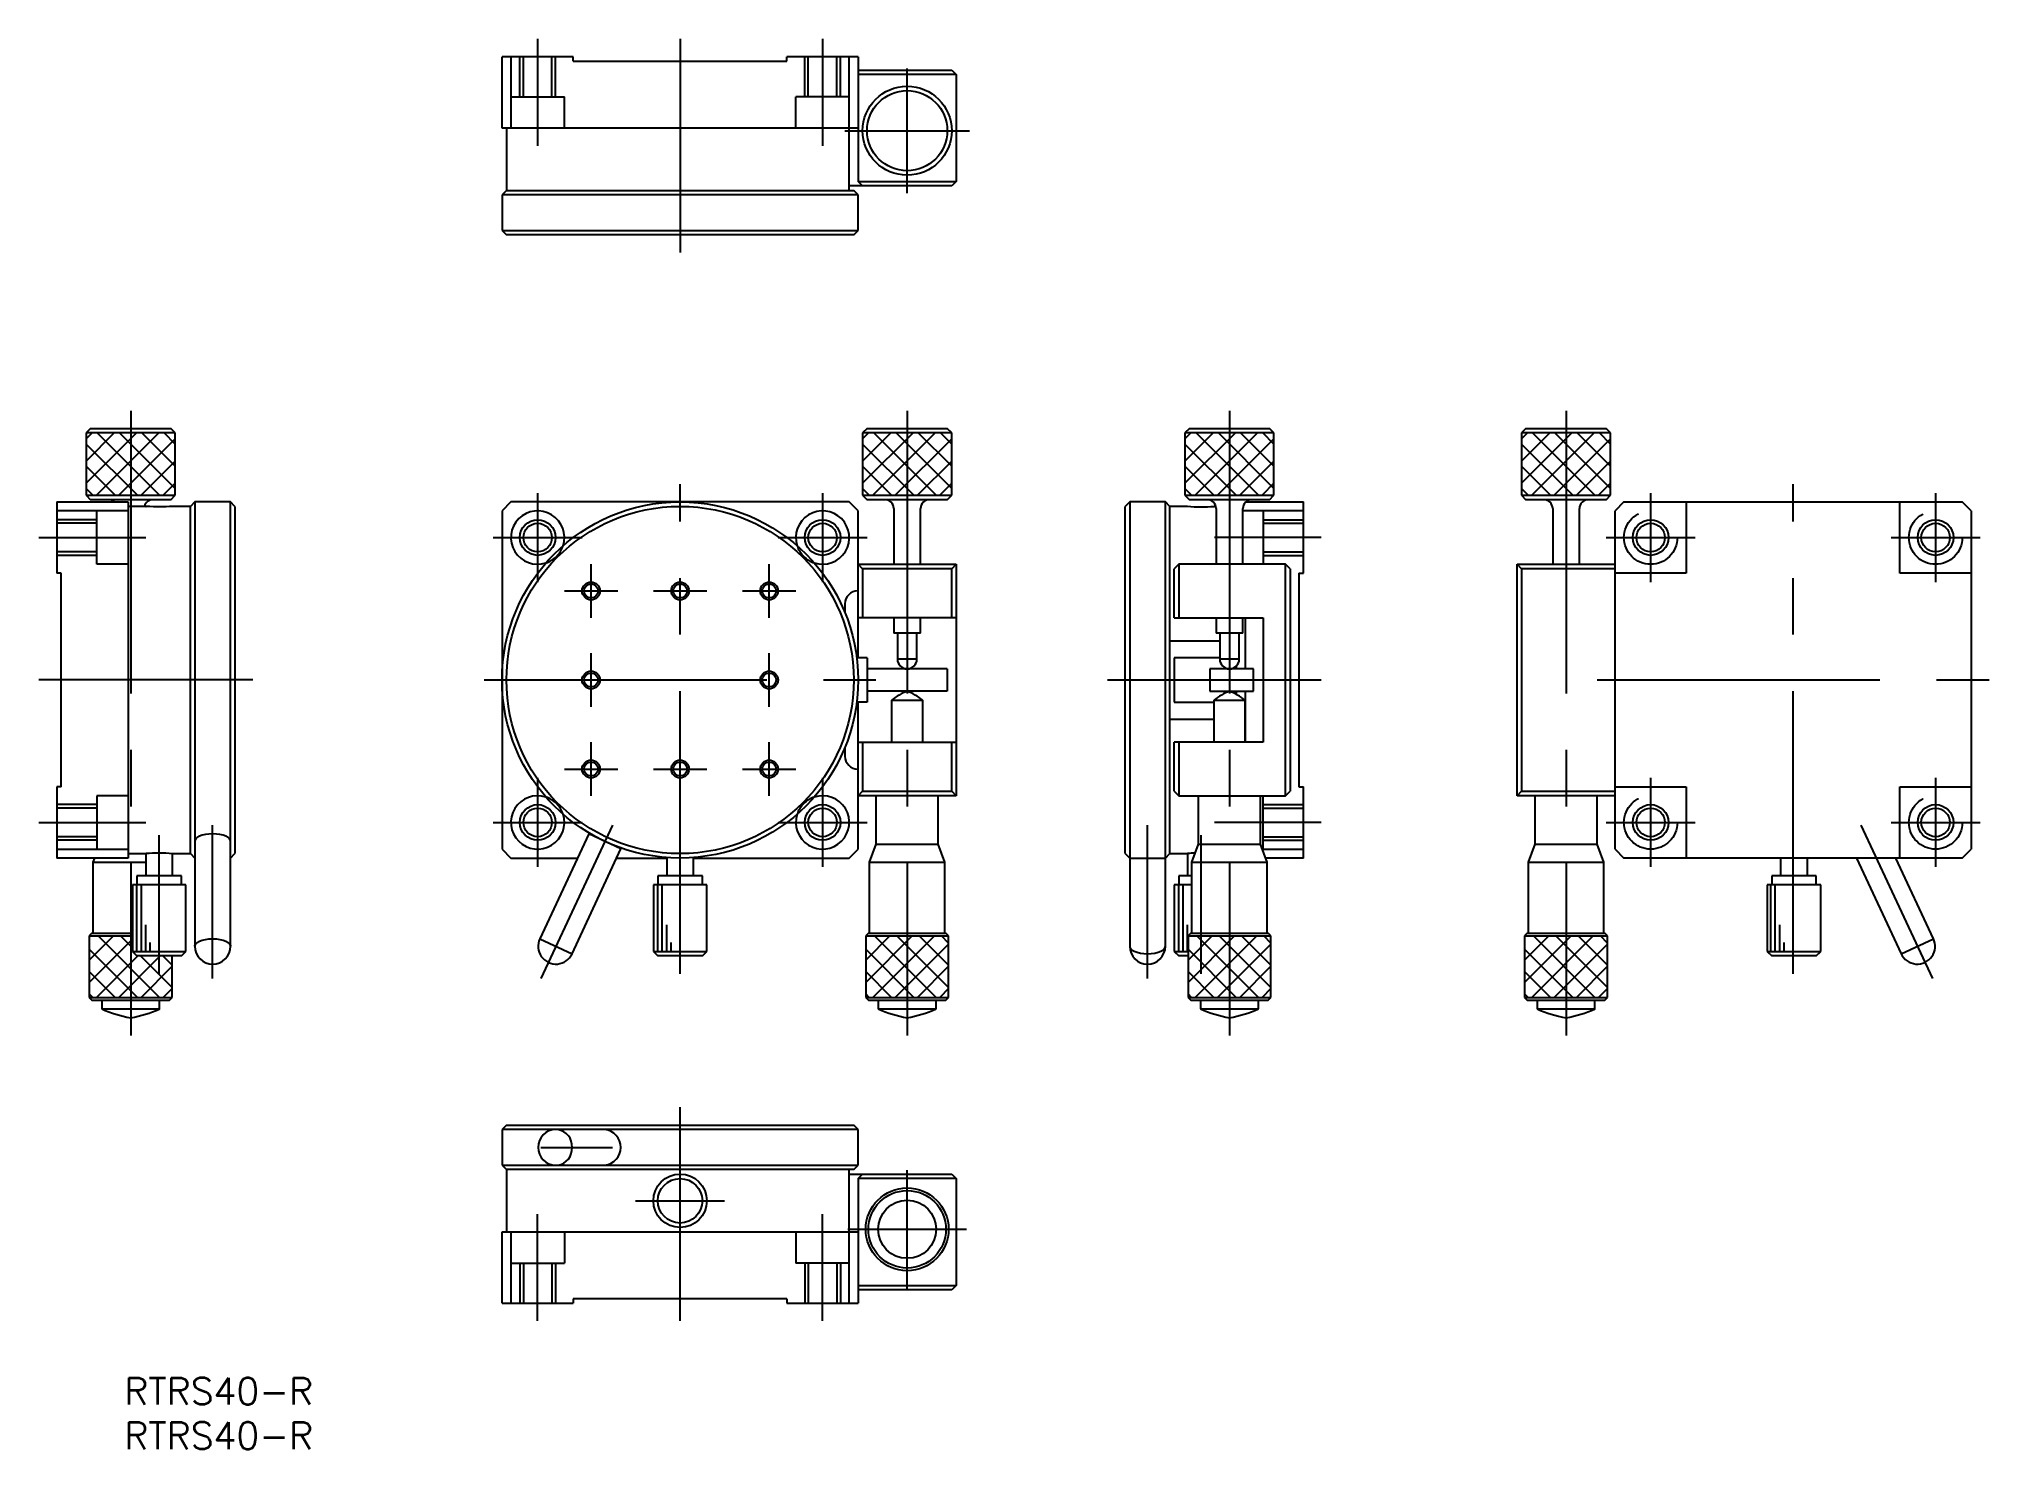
# Model space of a CAD drawing. Extents: x -72 to 147, y -86 to 72.
import ezdxf

# ---------------------------------------------------------------- set-up
doc = ezdxf.new("R2010")
doc.units = 0
doc.linetypes.add('CENTER', pattern=[50.8, 31.75, -6.35, 6.35, -6.35])
doc.linetypes.add('DASHED', pattern=[19.05, 12.7, -6.35])
doc.layers.get('0').update_dxf_attribs({"linetype": 'CONTINUOUS'})
doc.layers.add('CENTER', color=1, linetype='CENTER')
doc.styles.get("Standard").update_dxf_attribs({"font": 'txt.shx', "height": 3, "bigfont": 'bigfont.shx'})

msp = doc.modelspace()

# ---------------------------------------------------------------- linework, layer by layer
at = {"color": 7, "linetype": 'CONTINUOUS'}
for p, q in [((-20, 62), (-20, 70)), ((-12, 70), (-20, 70)), ((-19, 70), (-19, 62)), ((-12, 69.5), (-12, 70)), ((-12, 69.5), (12, 69.5)), ((20, 70), (12, 70)), ((12, 69.5), (12, 70)), ((19, 55), (19, 70)), ((20, 70), (20, 56)), ((20, 68.5), (30.5, 68.5)), ((31, 68), (20, 68)), ((30.5, 68.5), (31, 68)), ((31, 68), (31, 56)), ((20, 62), (-20, 62)), ((-19.5, 62), (-19.5, 55)), ((-19.5, 55), (-20, 54.5)), ((-19.5, 55), (19.5, 55)), ((30.5, 55.5), (19, 55.5)), ((20, 54.5), (19.5, 55)), ((20.5, 55.5), (20, 56)), ((20, 56), (31, 56)), ((31, 56), (30.5, 55.5)), ((20, 54.5), (-20, 54.5)), ((-20, 54.5), (-20, 50.5)), ((20, 50.5), (20, 54.5)), ((-20, 50.5), (20, 50.5)), ((-20, 50.5), (-19.5, 50)), ((19.5, 50), (20, 50.5)), ((19.5, 50), (-19.5, 50)), ((-66.2, 28.25), (-66.7, 27.75)), ((-66.04, 27.75), (-66.7, 27.09)), ((-63.54, 27.75), (-66.7, 24.59)), ((-61.04, 27.75), (-66.7, 22.09)), ((-56.7, 27.75), (-66.7, 27.75)), ((-66.7, 27.75), (-66.7, 20.75)), ((-60.95, 20.75), (-66.7, 26.5)), ((-66.2, 28.25), (-57.2, 28.25)), ((-58.54, 27.75), (-65.54, 20.75)), ((-58.45, 20.75), (-65.45, 27.75)), ((-56.7, 27.09), (-63.04, 20.75)), ((-56.7, 21.5), (-62.95, 27.75)), ((-56.7, 24), (-60.45, 27.75)), ((-56.7, 26.5), (-57.95, 27.75)), ((-56.7, 27.75), (-57.2, 28.25)), ((-56.7, 20.75), (-56.7, 27.75)), ((21, 28.25), (20.5, 27.75)), ((21.16, 27.75), (20.5, 27.09)), ((23.66, 27.75), (20.5, 24.59)), ((26.16, 27.75), (20.5, 22.09)), ((30.5, 27.75), (20.5, 27.75)), ((20.5, 27.75), (20.5, 20.75)), ((26.25, 20.75), (20.5, 26.5)), ((21, 28.25), (30, 28.25)), ((28.66, 27.75), (21.66, 20.75)), ((28.75, 20.75), (21.75, 27.75)), ((30.5, 27.09), (24.16, 20.75)), ((30.5, 21.5), (24.25, 27.75)), ((30.5, 24), (26.75, 27.75)), ((30.5, 26.5), (29.25, 27.75)), ((30.5, 27.75), (30, 28.25)), ((30.5, 20.75), (30.5, 27.75)), ((57.2, 28.25), (56.7, 27.75)), ((57.36, 27.75), (56.7, 27.09)), ((59.86, 27.75), (56.7, 24.59)), ((62.36, 27.75), (56.7, 22.09)), ((66.7, 27.75), (56.7, 27.75)), ((56.7, 27.75), (56.7, 20.75)), ((62.45, 20.75), (56.7, 26.5)), ((57.2, 28.25), (66.2, 28.25)), ((64.86, 27.75), (57.86, 20.75)), ((64.95, 20.75), (57.95, 27.75)), ((66.7, 27.09), (60.36, 20.75)), ((66.7, 21.5), (60.45, 27.75)), ((66.7, 24), (62.95, 27.75)), ((66.7, 26.5), (65.45, 27.75)), ((66.7, 27.75), (66.2, 28.25)), ((66.7, 20.75), (66.7, 27.75)), ((95, 28.25), (94.5, 27.75)), ((95.16, 27.75), (94.5, 27.09)), ((97.66, 27.75), (94.5, 24.59)), ((100.16, 27.75), (94.5, 22.09)), ((104.5, 27.75), (94.5, 27.75)), ((94.5, 27.75), (94.5, 20.75)), ((100.25, 20.75), (94.5, 26.5)), ((95, 28.25), (104, 28.25)), ((102.66, 27.75), (95.66, 20.75)), ((102.75, 20.75), (95.75, 27.75)), ((104.5, 27.09), (98.16, 20.75)), ((104.5, 21.5), (98.25, 27.75)), ((104.5, 24), (100.75, 27.75)), ((104.5, 26.5), (103.25, 27.75)), ((104.5, 27.75), (104, 28.25)), ((104.5, 20.75), (104.5, 27.75)), ((-56.7, 24.59), (-60.54, 20.75)), ((30.5, 24.59), (26.66, 20.75)), ((66.7, 24.59), (62.86, 20.75)), ((104.5, 24.59), (100.66, 20.75)), ((-63.45, 20.75), (-66.7, 24)), ((-56.7, 22.09), (-58.04, 20.75)), ((23.75, 20.75), (20.5, 24)), ((30.5, 22.09), (29.16, 20.75)), ((59.95, 20.75), (56.7, 24)), ((66.7, 22.09), (65.36, 20.75)), ((97.75, 20.75), (94.5, 24)), ((104.5, 22.09), (103.16, 20.75)), ((-70, 20), (-62, 20)), ((-70, 20), (-70, 12)), ((-65.95, 20.75), (-66.7, 21.5)), ((-66.7, 20.75), (-56.7, 20.75)), ((-66.7, 20.75), (-66.2, 20.25)), ((-57.2, 20.25), (-66.2, 20.25)), ((-62, 20), (-62, -20)), ((-57.2, 20.25), (-56.7, 20.75)), ((-54.5, 20), (-55, 19.5)), ((-54.5, 20), (-54.5, -29.91)), ((-50.5, 20), (-54.5, 20)), ((-50.5, -29.91), (-50.5, 20)), ((-50, 19.5), (-50.5, 20)), ((-19, 20), (-20, 19)), ((19, 20), (-19, 20)), ((20, 19), (19, 20)), ((21.25, 20.75), (20.5, 21.5)), ((20.5, 20.75), (30.5, 20.75)), ((20.5, 20.75), (21, 20.25)), ((30, 20.25), (21, 20.25)), ((30, 20.25), (30.5, 20.75)), ((50.5, 20), (50, 19.5)), ((50.5, 20), (50.5, -29.91)), ((54.5, 20), (50.5, 20)), ((54.5, -29.91), (54.5, 20)), ((55, 19.5), (54.5, 20)), ((57.45, 20.75), (56.7, 21.5)), ((56.7, 20.75), (66.7, 20.75)), ((56.7, 20.75), (57.2, 20.25)), ((66.2, 20.25), (57.2, 20.25)), ((63.54, 20), (70, 20)), ((66.2, 20.25), (66.7, 20.75)), ((70, 12), (70, 20)), ((95.25, 20.75), (94.5, 21.5)), ((94.5, 20.75), (104.5, 20.75)), ((94.5, 20.75), (95, 20.25)), ((104, 20.25), (95, 20.25)), ((104, 20.25), (104.5, 20.75)), ((106, 20), (105, 19)), ((106, 20), (144, 20)), ((113, 20), (113, 12)), ((137, 12), (137, 20)), ((145, 19), (144, 20)), ((-62, 19), (-70, 19)), ((-59.98, 19.5), (-62, 19.5)), ((-55, 19.5), (-57, 19.5)), ((-55, -19.5), (-55, 19.5)), ((-50, 19.5), (-50, -19.5)), ((-20, 19), (-20, -19)), ((20, 2.5), (20, 19)), ((24, 19.25), (24, 13)), ((27, 13), (27, 19.25)), ((50, -19.5), (50, 19.5)), ((55, -19.5), (55, 19.5)), ((57, 19.5), (55, 19.5)), ((60.17, 19.5), (59.98, 19.5)), ((60.2, 19.25), (60.2, 13)), ((63.2, 13), (63.2, 19.25)), ((70, 19), (63.2, 19)), ((98, 19.25), (98, 13)), ((101, 13), (101, 19.25)), ((105, -19), (105, 19)), ((145, 19), (145, -19)), ((-69.5, 12), (-70, 12)), ((-69.5, -12), (-69.5, 12)), ((20, 13), (31, 13)), ((20.5, 12.5), (20, 13)), ((20.5, 12.5), (20.5, 7)), ((30.5, 12.5), (20.5, 12.5)), ((31, 13), (30.5, 12.5)), ((30.5, 7), (30.5, 12.5)), ((31, 13), (31, -13)), ((56, 13), (55.5, 12.5)), ((55.5, 7), (55.5, 12.5)), ((68, 13), (56, 13)), ((56, 13), (56, 7)), ((68, -13), (68, 13)), ((68.5, 12.5), (68, 13)), ((68.5, 12.5), (68.5, -12.5)), ((69.5, 12), (69.5, -12)), ((69.5, 12), (70, 12)), ((94, 13), (105, 13)), ((94, -13), (94, 13)), ((94.5, 12.5), (94, 13)), ((105, 12.5), (94.5, 12.5)), ((94.5, 12.5), (94.5, -12.5)), ((113, 12), (105, 12)), ((145, 12), (137, 12)), ((20, 10), (19.96, 10)), ((18.51, 8.55), (18.51, 7.57)), ((31, 7), (20, 7)), ((24, 7), (24, 5.25)), ((27, 5.25), (27, 7)), ((55.5, 7), (65.5, 7)), ((60.2, 7), (60.2, 5.25)), ((63.2, 5.25), (63.2, 7)), ((63.5, 1.25), (63.5, 7)), ((65.5, 7), (65.5, -7)), ((27, 5.25), (24, 5.25)), ((24.4, 5.25), (24.4, 2.35)), ((26.6, 2.35), (26.6, 5.25)), ((55, 4.39), (60.6, 4.39)), ((63.2, 5.25), (60.2, 5.25)), ((60.6, 5.25), (60.6, 2.35)), ((62.8, 2.35), (62.8, 5.25)), ((21, 2.5), (19.84, 2.5)), ((21, 2.5), (21, -2.5)), ((26.6, 2.35), (24.4, 2.35)), ((60.6, 2.5), (55.5, 2.5)), ((55.5, 2.5), (55.5, -2.5)), ((62.8, 2.35), (60.6, 2.35)), ((30, 1.25), (21, 1.25)), ((30, 1.25), (30, -1.25)), ((59.5, 1.25), (59.5, -1.25)), ((64.4, 1.25), (59.5, 1.25)), ((62.5, 1.25), (62.5, 1.6)), ((64.4, -1.25), (64.4, 1.25)), ((30, -1.25), (21, -1.25)), ((59.5, -1.25), (64.4, -1.25)), ((62.5, -1.63), (62.5, -1.25)), ((63.5, -7), (63.5, -1.25)), ((21, -2.5), (19.84, -2.5)), ((20, -19), (20, -2.5)), ((23.75, -2.25), (27.25, -2.25)), ((23.75, -2.25), (23.75, -7)), ((27.25, -7), (27.25, -2.25)), ((55.5, -2.5), (59.95, -2.5)), ((59.95, -2.25), (63.45, -2.25)), ((59.95, -2.25), (59.95, -7)), ((63.45, -7), (63.45, -2.25)), ((55, -4.39), (59.95, -4.39)), ((18.51, -7.57), (18.51, -8.55)), ((20, -7), (31, -7)), ((20.5, -7), (20.5, -12.5)), ((30.5, -12.5), (30.5, -7)), ((55.5, -12.5), (55.5, -7)), ((65.5, -7), (55.5, -7)), ((56, -7), (56, -13)), ((19.96, -10), (20, -10)), ((-70, -12), (-70, -20)), ((-69.5, -12), (-70, -12)), ((20, -13), (20.5, -12.5)), ((31, -13), (20, -13)), ((20.5, -12.5), (30.5, -12.5)), ((22, -13), (22, -18.45)), ((29, -18.45), (29, -13)), ((30.5, -12.5), (31, -13)), ((55.5, -12.5), (56, -13)), ((56, -13), (68, -13)), ((58.2, -13), (58.2, -18.45)), ((65.2, -18.45), (65.2, -13)), ((68, -13), (68.5, -12.5)), ((69.5, -12), (70, -12)), ((70, -20), (70, -12)), ((94, -13), (94.5, -12.5)), ((105, -13), (94, -13)), ((94.5, -12.5), (105, -12.5)), ((96, -13), (96, -18.45)), ((103, -18.45), (103, -13)), ((105, -12), (113, -12)), ((113, -12), (113, -20)), ((137, -12), (145, -12)), ((137, -20), (137, -12)), ((-10.26, -17.28), (-15.76, -29.06)), ((-6.64, -18.97), (-10.26, -17.28)), ((-70, -19), (-62, -19)), ((-62, -19.5), (-60, -19.5)), ((-60, -19.5), (-60, -22)), ((-57, -19.5), (-55, -19.5)), ((-57, -22), (-57, -19.5)), ((-55, -19.5), (-54.5, -20)), ((-50.5, -20), (-50, -19.5)), ((-20, -19), (-19, -20)), ((-12.13, -30.75), (-6.64, -18.97)), ((19, -20), (20, -19)), ((22, -18.45), (21.25, -20.45)), ((22, -18.45), (29, -18.45)), ((29.75, -20.45), (29, -18.45)), ((50, -19.5), (50.5, -20)), ((54.5, -20), (55, -19.5)), ((55, -19.5), (57, -19.5)), ((57, -19.5), (57, -22)), ((58.2, -18.45), (57.45, -20.45)), ((58.2, -18.45), (65.2, -18.45)), ((65.95, -20.45), (65.2, -18.45)), ((65.41, -19), (70, -19)), ((96, -18.45), (95.25, -20.45)), ((96, -18.45), (103, -18.45)), ((103.75, -20.45), (103, -18.45)), ((105, -19), (106, -20)), ((144, -20), (145, -19)), ((-62, -20), (-70, -20)), ((-65.78, -20), (-65.95, -20.45)), ((-65.95, -20.45), (-60, -20.45)), ((-65.95, -20.45), (-65.95, -28.45)), ((-19, -20), (-11.53, -20)), ((-7.12, -20), (-1.5, -20)), ((-1.5, -19.94), (-1.5, -22)), ((1.5, -22), (1.5, -19.94)), ((1.5, -20), (19, -20)), ((21.25, -20.45), (29.75, -20.45)), ((21.25, -20.45), (21.25, -28.45)), ((29.75, -28.45), (29.75, -20.45)), ((50.5, -20), (54.5, -20)), ((57.45, -20.45), (65.95, -20.45)), ((57.45, -20.45), (57.45, -28.45)), ((70, -20), (65.78, -20)), ((65.95, -28.45), (65.95, -20.45)), ((95.25, -20.45), (103.75, -20.45)), ((95.25, -20.45), (95.25, -28.45)), ((103.75, -28.45), (103.75, -20.45)), ((144, -20), (106, -20)), ((123.6, -20), (123.6, -22)), ((126.6, -22), (126.6, -20)), ((132.12, -20), (137.13, -30.75)), ((140.76, -29.06), (136.53, -20)), ((-55.5, -23), (-61.5, -23)), ((-61.5, -23), (-61.5, -30.5)), ((-56, -22), (-61, -22)), ((-61, -22), (-61, -23)), ((-61, -30.5), (-61, -23)), ((-60.5, -30.5), (-60.5, -23)), ((-56, -23), (-56, -22)), ((-55.5, -30.5), (-55.5, -23)), ((3, -23), (-3, -23)), ((-3, -23), (-3, -30.5)), ((2.5, -22), (-2.5, -22)), ((-2.5, -22), (-2.5, -23)), ((-2.5, -30.5), (-2.5, -23)), ((-2, -30.5), (-2, -23)), ((2.5, -23), (2.5, -22)), ((3, -30.5), (3, -23)), ((57.45, -23), (55.5, -23)), ((55.5, -23), (55.5, -30.5)), ((57.45, -22), (56, -22)), ((56, -22), (56, -23)), ((56, -30.5), (56, -23)), ((56.5, -30.5), (56.5, -23)), ((128.1, -23), (122.1, -23)), ((122.1, -23), (122.1, -30.5)), ((122.5, -30.5), (122.5, -23)), ((127.6, -22), (122.6, -22)), ((122.6, -22), (122.6, -23)), ((123, -30.5), (123, -23)), ((127.6, -23), (127.6, -22)), ((128.1, -30.5), (128.1, -23)), ((-66.05, -28.45), (-66.35, -28.75)), ((-66.05, -28.45), (-61.5, -28.45)), ((-60, -30.5), (-60, -27.5)), ((-1.5, -30.5), (-1.5, -27.5)), ((21.15, -28.45), (20.85, -28.75)), ((21.15, -28.45), (29.85, -28.45)), ((30.15, -28.75), (29.85, -28.45)), ((57, -30.5), (57, -27.5)), ((57.35, -28.45), (57.05, -28.75)), ((57.35, -28.45), (66.05, -28.45)), ((66.35, -28.75), (66.05, -28.45)), ((95.15, -28.45), (94.85, -28.75)), ((95.15, -28.45), (103.85, -28.45)), ((104.15, -28.75), (103.85, -28.45)), ((123.5, -30.5), (123.5, -27.5)), ((-63.64, -28.75), (-66.35, -31.46)), ((-66.35, -28.75), (-61.5, -28.75)), ((-66.35, -28.75), (-66.35, -35.65)), ((-61.5, -29.11), (-66.35, -33.96)), ((-60.95, -35.65), (-66.35, -30.25)), ((-58.45, -35.65), (-65.35, -28.75)), ((-61.5, -30.1), (-62.85, -28.75)), ((-61.5, -30.5), (-55.5, -30.5)), ((-61.5, -30.5), (-61, -31)), ((-59.5, -30.5), (-59.5, -29.5)), ((-56, -31), (-55.5, -30.5)), ((-15.76, -29.06), (-12.13, -30.75)), ((-3, -30.5), (3, -30.5)), ((-3, -30.5), (-2.5, -31)), ((-1, -30.5), (-1, -29.5)), ((2.5, -31), (3, -30.5)), ((23.56, -28.75), (20.85, -31.46)), ((26.06, -28.75), (20.85, -33.96)), ((20.85, -28.75), (30.15, -28.75)), ((20.85, -28.75), (20.85, -35.65)), ((26.25, -35.65), (20.85, -30.25)), ((28.56, -28.75), (21.66, -35.65)), ((28.75, -35.65), (21.85, -28.75)), ((30.15, -29.66), (24.16, -35.65)), ((30.15, -34.55), (24.35, -28.75)), ((30.15, -32.05), (26.85, -28.75)), ((30.15, -29.55), (29.35, -28.75)), ((30.15, -35.65), (30.15, -28.75)), ((55.5, -30.5), (57.05, -30.5)), ((55.5, -30.5), (56, -31)), ((59.76, -28.75), (57.05, -31.46)), ((62.26, -28.75), (57.05, -33.96)), ((57.05, -28.75), (66.35, -28.75)), ((57.05, -28.75), (57.05, -35.65)), ((62.45, -35.65), (57.05, -30.25)), ((64.76, -28.75), (57.86, -35.65)), ((64.95, -35.65), (58.05, -28.75)), ((66.35, -29.66), (60.36, -35.65)), ((66.35, -34.55), (60.55, -28.75)), ((66.35, -32.05), (63.05, -28.75)), ((66.35, -29.55), (65.55, -28.75)), ((66.35, -35.65), (66.35, -28.75)), ((97.56, -28.75), (94.85, -31.46)), ((100.06, -28.75), (94.85, -33.96)), ((94.85, -28.75), (104.15, -28.75)), ((94.85, -28.75), (94.85, -35.65)), ((100.25, -35.65), (94.85, -30.25)), ((102.56, -28.75), (95.66, -35.65)), ((102.75, -35.65), (95.85, -28.75)), ((104.15, -29.66), (98.16, -35.65)), ((104.15, -34.55), (98.35, -28.75)), ((104.15, -32.05), (100.85, -28.75)), ((104.15, -29.55), (103.35, -28.75)), ((104.15, -35.65), (104.15, -28.75)), ((122.1, -30.5), (128.1, -30.5)), ((122.1, -30.5), (122.6, -31)), ((124, -30.5), (124, -29.5)), ((127.6, -31), (128.1, -30.5)), ((137.13, -30.75), (140.76, -29.06)), ((-63.45, -35.65), (-66.35, -32.75)), ((-60.89, -31), (-65.54, -35.65)), ((-58.39, -31), (-63.04, -35.65)), ((-56, -31), (-61, -31)), ((-57.05, -34.55), (-60.6, -31)), ((-57.05, -32.16), (-60.54, -35.65)), ((-57.05, -32.05), (-58.1, -31)), ((-57.05, -35.65), (-57.05, -31)), ((2.5, -31), (-2.5, -31)), ((23.75, -35.65), (20.85, -32.75)), ((30.15, -32.16), (26.66, -35.65)), ((57.05, -31), (56, -31)), ((59.95, -35.65), (57.05, -32.75)), ((66.35, -32.16), (62.86, -35.65)), ((97.75, -35.65), (94.85, -32.75)), ((104.15, -32.16), (100.66, -35.65)), ((127.6, -31), (122.6, -31)), ((-57.05, -34.66), (-58.04, -35.65)), ((30.15, -34.66), (29.16, -35.65)), ((66.35, -34.66), (65.36, -35.65)), ((104.15, -34.66), (103.16, -35.65)), ((-65.95, -35.65), (-66.35, -35.25)), ((-66.35, -35.65), (-57.05, -35.65)), ((-66.35, -35.65), (-66.05, -35.95)), ((-66.05, -35.95), (-57.35, -35.95)), ((-64.96, -35.95), (-64.96, -36.95)), ((-64.96, -36.95), (-58.45, -36.95)), ((-58.45, -36.95), (-58.45, -35.95)), ((-57.35, -35.95), (-57.05, -35.65)), ((21.25, -35.65), (20.85, -35.25)), ((20.85, -35.65), (30.15, -35.65)), ((20.85, -35.65), (21.15, -35.95)), ((21.15, -35.95), (29.85, -35.95)), ((22.24, -35.95), (22.24, -36.95)), ((22.24, -36.95), (28.75, -36.95)), ((28.75, -36.95), (28.75, -35.95)), ((29.85, -35.95), (30.15, -35.65)), ((57.45, -35.65), (57.05, -35.25)), ((57.05, -35.65), (66.35, -35.65)), ((57.05, -35.65), (57.35, -35.95)), ((57.35, -35.95), (66.05, -35.95)), ((58.44, -35.95), (58.44, -36.95)), ((58.44, -36.95), (64.95, -36.95)), ((64.95, -36.95), (64.95, -35.95)), ((66.05, -35.95), (66.35, -35.65)), ((95.25, -35.65), (94.85, -35.25)), ((94.85, -35.65), (104.15, -35.65)), ((94.85, -35.65), (95.15, -35.95)), ((95.15, -35.95), (103.85, -35.95)), ((96.24, -35.95), (96.24, -36.95)), ((96.24, -36.95), (102.75, -36.95)), ((102.75, -36.95), (102.75, -35.95)), ((103.85, -35.95), (104.15, -35.65)), ((-19.5, -50), (-20, -50.5)), ((-19.5, -50), (19.5, -50)), ((20, -50.5), (19.5, -50)), ((20, -50.5), (-20, -50.5)), ((-20, -50.5), (-20, -54.5)), ((20, -54.5), (20, -50.5)), ((-20, -54.5), (20, -54.5)), ((-20, -54.5), (-19.5, -55)), ((19.5, -55), (20, -54.5)), ((19.5, -55), (-19.5, -55)), ((-19.5, -55), (-19.5, -62)), ((19, -70), (19, -55)), ((19, -55.5), (30.5, -55.5)), ((20, -56), (20.5, -55.5)), ((31, -56), (20, -56)), ((20, -56), (20, -70)), ((30.5, -55.5), (31, -56)), ((31, -56), (31, -68)), ((-20, -70), (-20, -62)), ((-20, -62), (20, -62)), ((-19, -62), (-19, -70)), ((-20, -70), (-12, -70)), ((-12, -69.5), (-12, -70)), ((12, -69.5), (-12, -69.5)), ((12, -69.5), (12, -70)), ((12, -70), (20, -70)), ((20, -68), (31, -68)), ((30.5, -68.5), (20, -68.5)), ((31, -68), (30.5, -68.5))]:
    msp.add_line(p, q, dxfattribs=at)
at = {"color": 3, "linetype": 'DASHED'}
for p, q in [((-18, 65.5), (-18, 70)), ((-17.6, 65.5), (-17.6, 70)), ((-14.4, 65.5), (-14.4, 70)), ((-14, 65.5), (-14, 70)), ((14, 65.5), (14, 70)), ((14.4, 65.5), (14.4, 70)), ((17.6, 65.5), (17.6, 70)), ((18, 65.5), (18, 70)), ((-19, 65.5), (-13, 65.5)), ((-13, 62), (-13, 65.5)), ((13, 62), (13, 65.5)), ((19, 65.5), (13, 65.5)), ((-65.5, 18), (-70, 18)), ((-65.5, 17.6), (-70, 17.6)), ((-65.5, 13), (-65.5, 19)), ((65.5, 19), (65.5, 13)), ((65.5, 18), (70, 18)), ((65.5, 17.6), (70, 17.6)), ((-65.5, 14.4), (-70, 14.4)), ((-65.5, 14), (-70, 14)), ((65.5, 14.4), (70, 14.4)), ((65.5, 14), (70, 14)), ((-62, 13), (-65.5, 13)), ((-62, -13), (-65.5, -13)), ((-65.5, -13), (-65.5, -19)), ((65.5, -19), (65.5, -13)), ((-65.5, -14), (-70, -14)), ((-65.5, -14.4), (-70, -14.4)), ((65.5, -14), (70, -14)), ((65.5, -14.4), (70, -14.4)), ((-65.5, -17.6), (-70, -17.6)), ((-65.5, -18), (-70, -18)), ((65.5, -17.6), (70, -17.6)), ((65.5, -18), (70, -18)), ((-13, -62), (-13, -65.5)), ((13, -62), (13, -65.5)), ((-19, -65.5), (-13, -65.5)), ((-18, -65.5), (-18, -70)), ((-17.6, -65.5), (-17.6, -70)), ((-14.4, -65.5), (-14.4, -70)), ((-14, -65.5), (-14, -70)), ((19, -65.5), (13, -65.5)), ((14, -65.5), (14, -70)), ((14.4, -65.5), (14.4, -70)), ((17.6, -65.5), (17.6, -70)), ((18, -65.5), (18, -70))]:
    msp.add_line(p, q, dxfattribs=at)
at = {"color": 7, "linetype": 'CONTINUOUS', "flags": 128}
for points in [[(-57, 19.5), (-57.08, 19.49), (-57.33, 19.48), (-57.7, 19.46), (-58.17, 19.45), (-58.67, 19.44), (-59.15, 19.45), (-59.56, 19.47), (-59.85, 19.49), (-59.99, 19.5), (-59.98, 19.5)], [(-52.5, -17.28), (-52.92, -17.3), (-53.31, -17.35), (-53.68, -17.44), (-53.99, -17.56), (-54.23, -17.7), (-54.4, -17.86), (-54.49, -18.04), (-54.5, -18.13)], [(-50.5, -18.13), (-50.51, -18.04), (-50.6, -17.86), (-50.77, -17.7), (-51.01, -17.56), (-51.32, -17.44), (-51.69, -17.35), (-52.08, -17.3), (-52.5, -17.28)], [(-54.5, -29.91), (-54.49, -29.82), (-54.4, -29.65), (-54.23, -29.49), (-53.99, -29.34), (-53.68, -29.22), (-53.31, -29.14), (-52.92, -29.08), (-52.5, -29.06), (-52.08, -29.08), (-51.69, -29.14), (-51.32, -29.22), (-51.01, -29.34), (-50.77, -29.49), (-50.6, -29.65), (-50.51, -29.82), (-50.5, -29.91)], [(50.5, -29.91), (50.51, -30), (50.6, -30.17), (50.77, -30.33), (51.01, -30.47), (51.32, -30.59), (51.69, -30.68), (52.08, -30.73), (52.5, -30.75)], [(52.5, -30.75), (52.92, -30.73), (53.31, -30.68), (53.68, -30.59), (53.99, -30.47), (54.23, -30.33), (54.4, -30.17), (54.49, -30), (54.5, -29.91)]]:
    msp.add_lwpolyline(points, dxfattribs=at)
at = {"color": 7, "linetype": 'CONTINUOUS'}
for centre, radius in [((25.5, 61.7), 5), ((25.5, 61.7), 4.5), ((0, 0), 20), ((0, 0), 19.5), ((-16, 16), 1.6), ((16, 16), 1.6), ((109, 16), 1.6), ((141, 16), 1.6), ((-10, 10), 0.783), ((0, 10), 0.783), ((10, 10), 0.783), ((-10, 0), 0.783), ((10, 0), 0.783), ((-10, -10), 0.783), ((0, -10), 0.783), ((10, -10), 0.783), ((-16, -16), 1.6), ((16, -16), 1.6), ((109, -16), 1.6), ((141, -16), 1.6), ((0, -58.5), 3), ((0, -58.5), 2.5), ((25.5, -61.7), 4.65), ((25.5, -61.7), 4.35), ((25.5, -61.7), 3.26)]:
    msp.add_circle(centre, radius, dxfattribs=at)
at = {"color": 3, "linetype": 'CONTINUOUS'}
for centre, radius in [((-16, 16), 2), ((16, 16), 2), ((109, 16), 2), ((141, 16), 2), ((-10, 10), 1), ((0, 10), 1), ((10, 10), 1), ((-10, 0), 1), ((10, 0), 1), ((-10, -10), 1), ((0, -10), 1), ((10, -10), 1), ((-16, -16), 2), ((16, -16), 2), ((109, -16), 2), ((141, -16), 2)]:
    msp.add_circle(centre, radius, dxfattribs=at)
at = {"color": 3, "linetype": 'DASHED'}
for centre in [(109, 16), (141, 16), (109, -16), (141, -16)]:
    msp.add_circle(centre, 3, dxfattribs=at)
at = {"color": 7, "linetype": 'CONTINUOUS'}
for centre, radius, start, end in [((-64.2, 19.25), 1, 48.5904, 90), ((-59.2, 19.25), 1, 90, 165.5225), ((23, 19.25), 1, 0, 90), ((28, 19.25), 1, 90, 180), ((59.2, 19.25), 1, 0, 90), ((64.2, 19.25), 1, 90, 180), ((97, 19.25), 1, 0, 90), ((102, 19.25), 1, 90, 180), ((-16, 16), 3, 341.9694, 288.0306), ((16, 16), 3, 251.9694, 198.0306), ((58.5, 38.95), 19.5, 265.5894, 274.3568), ((19.96, 8.55), 1.45, 90, 180), ((25.5, 2.35), 1.1, 180, 0), ((61.7, 2.35), 1.1, 180, 0), ((28.56, -8.64), 8, 112.5079, 126.9818), ((22.44, -8.64), 8, 53.0182, 67.4921), ((64.76, -8.64), 8, 112.5079, 126.9818), ((58.64, -8.64), 8, 53.0182, 67.4921), ((19.96, -8.55), 1.45, 180, 270), ((-16, -16), 3, 71.9694, 18.0306), ((16, -16), 3, 161.9694, 108.0306), ((-58.5, -38.95), 19.5, 85.5894, 94.3568), ((58.43, -37.88), 18.44, 91.8746, 94.4367), ((-52.5, -29.91), 2, 180, 0), ((-13.95, -29.91), 2, 155, 335), ((52.5, -29.91), 2, 180, 0), ((138.95, -29.91), 2, 205, 25), ((-58.95, -23.2), 15, 246.4046, 259.4394), ((-64.45, -23.2), 15, 280.5606, 293.5954), ((28.25, -23.2), 15, 246.4046, 259.4394), ((22.75, -23.2), 15, 280.5606, 293.5954), ((64.45, -23.2), 15, 246.4046, 259.4394), ((58.95, -23.2), 15, 280.5606, 293.5954), ((102.25, -23.2), 15, 246.4046, 259.4394), ((96.75, -23.2), 15, 280.5606, 293.5954), ((-13.95, -52.5), 2, 90, 270), ((-14.05, -52.39), 1.92, 356.6654, 80.3705), ((-14.05, -52.61), 1.92, 279.6295, 3.3346), ((-8.68, -52.5), 2.01, 276.3948, 83.6052)]:
    msp.add_arc(centre, radius, start, end, dxfattribs=at)
at = {"color": 3, "linetype": 'DASHED'}
for centre, start, end in [((-16, 16), 288.0306, 341.9694), ((16, 16), 198.0306, 251.9694), ((-16, -16), 18.0306, 71.9694), ((16, -16), 108.0306, 161.9694)]:
    msp.add_arc(centre, 3, start, end, dxfattribs=at)
at = {"layer": 'CENTER', "color": 1, "linetype": 'CENTER'}
for p, q in [((-16, 72), (-16, 60)), ((0, 72), (0, 48)), ((16, 72), (16, 60)), ((25.5, 54.7), (25.5, 68.7)), ((18.5, 61.7), (32.5, 61.7)), ((-61.7, 30.25), (-61.7, -39.95)), ((25.5, 30.25), (25.5, -39.95)), ((61.7, 30.25), (61.7, -39.95)), ((99.5, 30.25), (99.5, -39.95)), ((0, -33), (0, 22)), ((125, -33), (125, 22)), ((-16, 21), (-16, 11)), ((16, 21), (16, 11)), ((109, 21), (109, 11)), ((141, 21), (141, 11)), ((-72, 16), (-60, 16)), ((-21, 16), (-11, 16)), ((11, 16), (21, 16)), ((72, 16), (60, 16)), ((104, 16), (114, 16)), ((136, 16), (146, 16)), ((-10, 7), (-10, 13)), ((10, 7), (10, 13)), ((-13, 10), (-7, 10)), ((-3, 10), (3, 10)), ((7, 10), (13, 10)), ((-10, -3), (-10, 3)), ((10, -3), (10, 3)), ((-48, 0), (-72, 0)), ((-22, 0), (22, 0)), ((48, 0), (72, 0)), ((103, 0), (147, 0)), ((-10, -13), (-10, -7)), ((10, -13), (10, -7)), ((-13, -10), (-7, -10)), ((-3, -10), (3, -10)), ((7, -10), (13, -10)), ((-16, -11), (-16, -21)), ((16, -11), (16, -21)), ((109, -11), (109, -21)), ((141, -11), (141, -21)), ((-72, -16), (-60, -16)), ((-58.5, -33), (-58.5, -17.44)), ((-52.5, -33.53), (-52.5, -16.31)), ((-21, -16), (-11, -16)), ((-7.61, -16.31), (-15.64, -33.53)), ((11, -16), (21, -16)), ((52.5, -33.53), (52.5, -16.31)), ((58.5, -17.44), (58.5, -33)), ((72, -16), (60, -16)), ((104, -16), (114, -16)), ((132.61, -16.31), (140.64, -33.53)), ((136, -16), (146, -16)), ((0, -72), (0, -48)), ((-15.64, -52.5), (-7.61, -52.5)), ((25.5, -68.35), (25.5, -55.05)), ((-5, -58.5), (5, -58.5)), ((-16, -72), (-16, -60)), ((16, -72), (16, -60)), ((18.85, -61.7), (32.15, -61.7))]:
    msp.add_line(p, q, dxfattribs=at)

# ---------------------------------------------------------------- texts
at = {"color": 7, "linetype": 'CONTINUOUS'}
for p in [(-62.43, -81.38), (-62.43, -86.38)]:
    msp.add_text('RTRS40-R', height=3, dxfattribs=at).set_placement(p)

doc.saveas('drawing.dxf')
